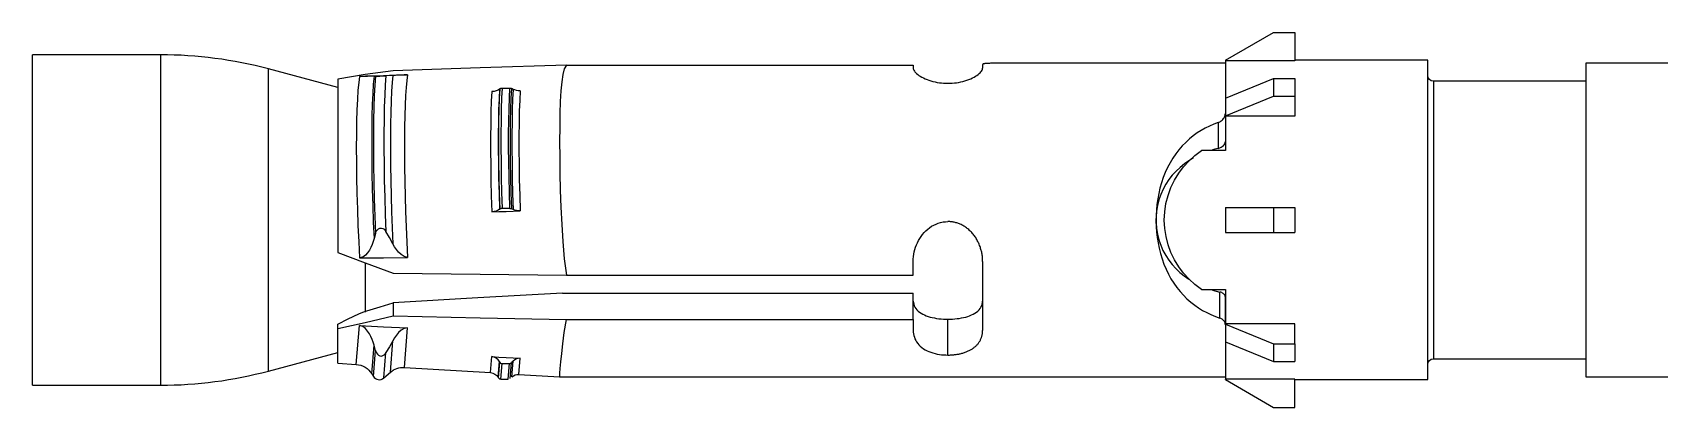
# Model space of a CAD drawing. Header units: millimetres. Extents: x 296 to 4896, y 152 to 3333.
# Drawn here: x 1529.2 to 1587.9, y 1834.7 to 1848.2 of the extents above; entities that cross this region are included whole.
import ezdxf

# ---------------------------------------------------------------- set-up
doc = ezdxf.new("R2010")
doc.units = ezdxf.units.MM
doc.linetypes.add('DASHED', pattern=[0.25, 0.15625, -0.09375])
doc.layers.add('1', color=1, linetype='DASHED')

# ---------------------------------------------------------------- blocks, each defined once
blk = doc.blocks.new('HSL-3 M8-40')
at = {"layer": '1', "color": 3, "linetype": 'Continuous'}
for p, q in [((-69, 5.75), (-67.268, 6.75)), ((-67.268, 6.75), (-66.5, 6.75)), ((-66.5, 6.75), (-66.5, 5.732)), ((-107.381, 5.95), (-112, 5.95)), ((-112, -5.95), (-112, 5.95)), ((-101, 4.769), (-103.499, 5.439)), ((-80.25, 5.574), (-80.25, 5.465)), ((-77.75, 5.6), (-77.75, 5.465)), ((-69, 5.75), (-69, 5.732)), ((-69, 5.732), (-69, 4.372)), ((-66.5, 5.732), (-69, 5.732)), ((-69, 5.643), (-69, 4.441)), ((-61.7, 5.75), (-66.5, 5.75)), ((-61.7, -5.75), (-61.7, 5.75)), ((-44, 5.65), (-56, 5.65)), ((-56, 5.65), (-56, -5.65)), ((-101, 5.071), (-101, -1.169)), ((-95.167, 4.716), (-95.157, 4.725)), ((-69, 4.384), (-67.268, 5.091)), ((-67.268, 5.091), (-67.268, 4.455)), ((-67.268, 5.091), (-66.5, 5.091)), ((-66.5, 5.091), (-66.5, 4.455)), ((-56, 5), (-61.5, 5)), ((-69, 3.748), (-67.268, 4.455)), ((-69, 4.384), (-69, 3.748)), ((-67.268, 4.455), (-66.5, 4.455)), ((-66.5, 4.455), (-66.5, 3.735)), ((-69, 3.748), (-69, 3.735)), ((-69, 3.735), (-69, 2.5)), ((-66.5, 3.735), (-69, 3.735)), ((-69, 2.5), (-69.858, 2.5)), ((-95.167, 0.386), (-95.157, 0.395)), ((-69, 0.45), (-69, 0)), ((-69, 0.45), (-67.268, 0.45)), ((-69, 0), (-69, -0.45)), ((-67.268, 0.45), (-67.268, -0.45)), ((-67.268, 0.45), (-66.5, 0.45)), ((-66.5, 0.45), (-66.5, -0.45)), ((-69, -0.45), (-67.268, -0.45)), ((-67.268, -0.45), (-66.5, -0.45)), ((-100, -3.32), (-100, -1.547)), ((-80.25, -1.987), (-80.25, -1.49)), ((-77.75, -1.49), (-77.75, -3.975)), ((-69.858, -2.5), (-69, -2.5)), ((-69, -2.5), (-69, -3.735)), ((-99, -2.978), (-99, -3.455)), ((-101, -3.902), (-101, -3.747)), ((-101, -5.161), (-101, -3.902)), ((-80.25, -3.587), (-80.25, -3.975)), ((-69, -3.748), (-69, -3.735)), ((-66.5, -3.735), (-69, -3.735)), ((-69, -3.748), (-67.268, -4.455)), ((-69, -3.748), (-69, -4.384)), ((-66.5, -4.455), (-66.5, -3.735)), ((-69, -4.372), (-69, -5.732)), ((-69, -4.384), (-67.268, -5.091)), ((-69, -4.443), (-69, -5.65)), ((-67.268, -4.455), (-67.268, -5.091)), ((-67.268, -4.455), (-66.5, -4.455)), ((-66.5, -4.455), (-66.5, -5.091)), ((-103.499, -5.439), (-101, -4.769)), ((-101, -5.161), (-100.328, -5.202)), ((-95.167, -5.102), (-95.157, -5.12)), ((-67.268, -5.091), (-66.5, -5.091)), ((-61.5, -5), (-56, -5)), ((-99.774, -5.535), (-99.713, -5.634)), ((-99.334, -5.69), (-99.099, -5.482)), ((-98.593, -5.308), (-95.489, -5.498)), ((-95.117, -5.728), (-94.849, -5.728)), ((-94.467, -5.56), (-93, -5.65)), ((-93, -5.65), (-69, -5.65)), ((-69, -5.75), (-69, -5.732)), ((-66.5, -5.732), (-69, -5.732)), ((-69, -5.75), (-67.268, -6.75)), ((-66.5, -6.75), (-66.5, -5.732)), ((-66.5, -5.75), (-61.7, -5.75)), ((-56, -5.65), (-44, -5.65)), ((-112, -5.95), (-107.381, -5.95)), ((-67.268, -6.75), (-66.5, -6.75))]:
    blk.add_line(p, q, dxfattribs=at)
at = {"layer": '1', "color": 1, "linetype": 'Continuous'}
for p, q in [((-107.381, -5.95), (-107.381, 5.95)), ((-103.499, -5.439), (-103.499, 5.439)), ((-61.5, 5), (-61.5, -5)), ((-100.328, -5.202), (-100.214, -3.805)), ((-98.593, -5.308), (-98.477, -3.878)), ((-99.774, -5.535), (-99.69, -4.509)), ((-99.099, -5.482), (-99.007, -4.35)), ((-99.713, -5.634), (-99.637, -4.695)), ((-99.334, -5.69), (-99.26, -4.777)), ((-95.489, -5.498), (-95.442, -4.92)), ((-95.212, -5.664), (-95.167, -5.102)), ((-95.203, -5.68), (-95.157, -5.12)), ((-95.117, -5.728), (-95.072, -5.172)), ((-94.849, -5.728), (-94.804, -5.17)), ((-94.783, -5.703), (-94.737, -5.141)), ((-94.72, -5.647), (-94.674, -5.079)), ((-94.467, -5.56), (-94.42, -4.98))]:
    blk.add_line(p, q, dxfattribs=at)
at = {"layer": '1', "color": 3, "linetype": 'Continuous'}
for points in [[(-99, 5.368, 0), (-100.004, 5.235, 0), (-101, 5.071, 0)], [(-92.753, 5.574, 0), (-95.861, 5.475, 0), (-99, 5.368, 0)], [(-92.753, 5.574, 0), (-92.83, 5.439, 0), (-92.883, 5.239, 0), (-92.923, 4.974, 0), (-92.953, 4.648, 0), (-92.974, 4.268, 0), (-92.989, 3.833, 0), (-92.997, 3.349, 0), (-93, 2.825, 0), (-92.997, 2.267, 0), (-92.989, 1.685, 0), (-92.974, 1.08, 0), (-92.953, 0.461, 0), (-92.924, -0.159, 0), (-92.884, -0.78, 0), (-92.83, -1.393, 0), (-92.753, -1.987, 0)], [(-92.753, 5.574, 0), (-86.501, 5.574, 0), (-80.25, 5.574, 0)], [(-80.25, 5.465, 0), (-80.248, 5.441, 0), (-80.24, 5.416, 0), (-80.228, 5.39, 0), (-80.211, 5.363, 0), (-80.189, 5.334, 0), (-80.162, 5.305, 0), (-80.128, 5.273, 0), (-80.089, 5.241, 0), (-80.045, 5.209, 0), (-79.996, 5.178, 0), (-79.943, 5.147, 0), (-79.884, 5.116, 0), (-79.821, 5.087, 0), (-79.755, 5.06, 0), (-79.686, 5.034, 0), (-79.614, 5.011, 0), (-79.539, 4.99, 0), (-79.46, 4.971, 0), (-79.386, 4.956, 0), (-79.31, 4.944, 0), (-79.234, 4.934, 0), (-79.157, 4.927, 0), (-79.079, 4.923, 0), (-79, 4.922, 0)], [(-79, 4.922, 0), (-78.921, 4.923, 0), (-78.843, 4.928, 0), (-78.766, 4.934, 0), (-78.69, 4.944, 0), (-78.615, 4.956, 0), (-78.54, 4.971, 0), (-78.462, 4.99, 0), (-78.386, 5.011, 0), (-78.314, 5.034, 0), (-78.245, 5.06, 0), (-78.179, 5.087, 0), (-78.116, 5.116, 0), (-78.058, 5.147, 0), (-78.004, 5.178, 0), (-77.955, 5.209, 0), (-77.911, 5.241, 0), (-77.872, 5.273, 0), (-77.838, 5.305, 0), (-77.811, 5.335, 0), (-77.789, 5.363, 0), (-77.772, 5.39, 0), (-77.76, 5.416, 0), (-77.752, 5.441, 0), (-77.75, 5.465, 0)], [(-77.35, 5.643, 0), (-77.388, 5.642, 0), (-77.425, 5.642, 0), (-77.461, 5.642, 0), (-77.496, 5.641, 0), (-77.53, 5.64, 0), (-77.561, 5.639, 0), (-77.591, 5.637, 0), (-77.618, 5.635, 0), (-77.643, 5.633, 0), (-77.665, 5.631, 0), (-77.685, 5.628, 0), (-77.702, 5.625, 0), (-77.717, 5.621, 0), (-77.729, 5.618, 0), (-77.738, 5.614, 0), (-77.745, 5.609, 0), (-77.748, 5.605, 0), (-77.75, 5.6, 0)], [(-69, 5.643, 0), (-73.175, 5.643, 0), (-77.35, 5.643, 0)], [(-100.214, 5.17, 0), (-99.346, 5.199, 0), (-98.477, 5.228, 0)], [(-99.69, 5.182, 0), (-99.722, 5.181, 0), (-99.76, 5.181, 0), (-99.805, 5.18, 0), (-99.858, 5.179, 0), (-99.92, 5.178, 0), (-99.997, 5.176, 0), (-100.094, 5.173, 0), (-100.214, 5.17, 0)], [(-99.637, 5.182, 0), (-99.664, 5.182, 0), (-99.69, 5.182, 0)], [(-99.637, 5.182, 0), (-99.62, 5.182, 0), (-99.598, 5.182, 0), (-99.569, 5.183, 0), (-99.53, 5.184, 0), (-99.482, 5.185, 0), (-99.426, 5.187, 0), (-99.372, 5.189, 0), (-99.327, 5.191, 0), (-99.29, 5.193, 0), (-99.26, 5.194, 0)], [(-99.007, 5.206, 0), (-99.13, 5.2, 0), (-99.26, 5.194, 0)], [(-98.477, 5.228, 0), (-98.606, 5.223, 0), (-98.714, 5.219, 0), (-98.803, 5.215, 0), (-98.88, 5.212, 0), (-98.947, 5.209, 0), (-99.007, 5.206, 0)], [(-95.167, 4.716, 0), (-95.216, 4.681, 0), (-95.281, 4.653, 0), (-95.358, 4.633, 0), (-95.442, 4.625, 0)], [(-95.157, 4.725, 0), (-95.175, 4.375, 0), (-95.188, 3.983, 0), (-95.197, 3.552, 0), (-95.202, 3.085, 0), (-95.202, 2.588, 0), (-95.197, 2.065, 0), (-95.188, 1.522, 0), (-95.175, 0.963, 0), (-95.157, 0.395, 0)], [(-95.157, 4.725, 0), (-95.152, 4.729, 0), (-95.145, 4.734, 0), (-95.138, 4.737, 0), (-95.13, 4.741, 0), (-95.122, 4.744, 0), (-95.113, 4.746, 0), (-95.103, 4.748, 0), (-95.093, 4.75, 0), (-95.083, 4.751, 0), (-95.072, 4.751, 0)], [(-95.072, 4.751, 0), (-95.005, 4.751, 0), (-94.938, 4.75, 0), (-94.871, 4.75, 0), (-94.804, 4.75, 0)], [(-94.804, 4.75, 0), (-94.791, 4.749, 0), (-94.779, 4.748, 0), (-94.768, 4.746, 0), (-94.757, 4.743, 0), (-94.747, 4.74, 0), (-94.737, 4.736, 0)], [(-94.737, 4.736, 0), (-94.755, 4.387, 0), (-94.769, 3.994, 0), (-94.778, 3.563, 0), (-94.782, 3.096, 0), (-94.782, 2.599, 0), (-94.778, 2.077, 0), (-94.769, 1.533, 0), (-94.755, 0.974, 0), (-94.737, 0.406, 0)], [(-94.674, 4.705, 0), (-94.706, 4.72, 0), (-94.737, 4.736, 0)], [(-94.42, 4.655, 0), (-94.49, 4.657, 0), (-94.557, 4.666, 0), (-94.619, 4.683, 0), (-94.674, 4.705, 0)], [(-69.256, 3.512, 0), (-69.217, 3.528, 0), (-69.18, 3.547, 0), (-69.147, 3.57, 0), (-69.116, 3.595, 0), (-69.089, 3.622, 0), (-69.066, 3.65, 0), (-69.046, 3.68, 0), (-69.029, 3.712, 0), (-69.016, 3.744, 0), (-69.007, 3.776, 0), (-69.002, 3.808, 0), (-69, 3.841, 0)], [(-69.256, 3.512, 0), (-69.417, 3.452, 0), (-69.573, 3.384, 0), (-69.725, 3.308, 0), (-69.872, 3.225, 0), (-70.015, 3.133, 0), (-70.155, 3.032, 0), (-70.295, 2.918, 0), (-70.429, 2.796, 0), (-70.555, 2.665, 0), (-70.675, 2.526, 0), (-70.788, 2.379, 0), (-70.894, 2.222, 0), (-70.992, 2.058, 0), (-71.082, 1.888, 0), (-71.164, 1.711, 0), (-71.236, 1.528, 0), (-71.301, 1.338, 0), (-71.357, 1.142, 0), (-71.402, 0.951, 0), (-71.438, 0.758, 0), (-71.466, 0.562, 0), (-71.486, 0.365, 0), (-71.497, 0.165, 0), (-71.5, -0.036, 0), (-71.494, -0.237, 0), (-71.48, -0.436, 0), (-71.457, -0.633, 0), (-71.426, -0.828, 0), (-71.387, -1.02, 0), (-71.339, -1.209, 0), (-71.28, -1.403, 0), (-71.212, -1.591, 0), (-71.136, -1.772, 0), (-71.052, -1.947, 0), (-70.959, -2.115, 0), (-70.858, -2.277, 0), (-70.75, -2.43, 0), (-70.634, -2.575, 0), (-70.512, -2.711, 0), (-70.383, -2.838, 0), (-70.248, -2.958, 0), (-70.105, -3.068, 0), (-69.964, -3.166, 0), (-69.819, -3.255, 0), (-69.67, -3.336, 0), (-69.517, -3.409, 0), (-69.359, -3.474, 0), (-69.198, -3.532, 0)], [(-69.858, -2.5, 0), (-70.094, -2.327, 0), (-70.309, -2.134, 0), (-70.505, -1.92, 0), (-70.681, -1.686, 0), (-70.834, -1.436, 0), (-70.962, -1.171, 0), (-71.065, -0.891, 0), (-71.139, -0.6, 0), (-71.185, -0.305, 0), (-71.2, -0.004, 0), (-71.185, 0.299, 0), (-71.14, 0.596, 0), (-71.066, 0.886, 0), (-70.964, 1.167, 0), (-70.835, 1.434, 0), (-70.682, 1.685, 0), (-70.506, 1.919, 0), (-70.309, 2.133, 0), (-70.094, 2.327, 0), (-69.858, 2.5, 0)], [(-69.256, 2.58, 0), (-69.32, 2.563, 0), (-69.383, 2.545, 0), (-69.446, 2.526, 0), (-69.509, 2.507, 0)], [(-69.256, 2.58, 0), (-69.203, 2.596, 0), (-69.154, 2.618, 0), (-69.109, 2.645, 0), (-69.07, 2.677, 0), (-69.039, 2.711, 0), (-69.017, 2.748, 0), (-69.004, 2.785, 0), (-69, 2.821, 0)], [(-70.143, 2.233, 0), (-70.314, 2.131, 0), (-70.478, 2.017, 0), (-70.633, 1.893, 0), (-70.778, 1.757, 0), (-70.913, 1.61, 0), (-71.036, 1.453, 0), (-71.147, 1.285, 0), (-71.244, 1.106, 0), (-71.327, 0.92, 0), (-71.394, 0.725, 0), (-71.446, 0.524, 0), (-71.48, 0.318, 0), (-71.498, 0.109, 0), (-71.498, -0.1, 0), (-71.481, -0.309, 0), (-71.447, -0.515, 0), (-71.397, -0.716, 0), (-71.33, -0.911, 0), (-71.248, -1.099, 0), (-71.151, -1.277, 0), (-71.041, -1.446, 0), (-70.918, -1.604, 0), (-70.784, -1.751, 0), (-70.639, -1.887, 0), (-70.484, -2.012, 0), (-70.321, -2.126, 0)], [(-95.167, 0.386, 0), (-95.216, 0.351, 0), (-95.281, 0.323, 0), (-95.358, 0.303, 0), (-95.442, 0.295, 0)], [(-95.442, 0.295, 0), (-95.187, 0.302, 0), (-94.931, 0.31, 0), (-94.676, 0.318, 0), (-94.42, 0.325, 0)], [(-95.157, 0.395, 0), (-95.152, 0.399, 0), (-95.145, 0.403, 0), (-95.138, 0.407, 0), (-95.13, 0.411, 0), (-95.122, 0.414, 0), (-95.113, 0.416, 0), (-95.103, 0.418, 0), (-95.093, 0.42, 0), (-95.083, 0.421, 0), (-95.072, 0.421, 0)], [(-95.072, 0.421, 0), (-95.005, 0.421, 0), (-94.938, 0.42, 0), (-94.871, 0.42, 0), (-94.804, 0.42, 0)], [(-94.804, 0.42, 0), (-94.791, 0.419, 0), (-94.779, 0.418, 0), (-94.768, 0.416, 0), (-94.757, 0.413, 0), (-94.747, 0.41, 0), (-94.737, 0.406, 0)], [(-94.674, 0.375, 0), (-94.706, 0.39, 0), (-94.737, 0.406, 0)], [(-94.42, 0.325, 0), (-94.49, 0.327, 0), (-94.557, 0.336, 0), (-94.619, 0.353, 0), (-94.674, 0.375, 0)], [(-99.637, -0.487, 0), (-99.664, -0.579, 0), (-99.69, -0.672, 0)], [(-99.637, -0.487, 0), (-99.62, -0.44, 0), (-99.598, -0.395, 0), (-99.569, -0.353, 0), (-99.53, -0.317, 0), (-99.482, -0.293, 0), (-99.426, -0.289, 0), (-99.372, -0.305, 0), (-99.327, -0.336, 0), (-99.29, -0.374, 0), (-99.26, -0.417, 0)], [(-99.007, -0.856, 0), (-99.13, -0.635, 0), (-99.26, -0.417, 0)], [(-80.25, -1.49, 0), (-80.248, -1.405, 0), (-80.241, -1.32, 0), (-80.229, -1.234, 0), (-80.213, -1.149, 0), (-80.192, -1.065, 0), (-80.166, -0.982, 0), (-80.136, -0.9, 0), (-80.101, -0.819, 0), (-80.062, -0.741, 0), (-80.018, -0.665, 0), (-79.969, -0.591, 0), (-79.916, -0.521, 0), (-79.859, -0.454, 0), (-79.797, -0.39, 0), (-79.731, -0.331, 0), (-79.661, -0.277, 0), (-79.587, -0.228, 0), (-79.51, -0.184, 0), (-79.43, -0.147, 0), (-79.348, -0.115, 0), (-79.263, -0.09, 0), (-79.176, -0.072, 0), (-79.088, -0.063, 0), (-79, -0.058, 0)], [(-77.75, -1.49, 0), (-77.75, -1.453, 0), (-77.752, -1.417, 0), (-77.754, -1.38, 0), (-77.757, -1.344, 0), (-77.76, -1.308, 0), (-77.765, -1.271, 0), (-77.77, -1.235, 0), (-77.777, -1.2, 0), (-77.784, -1.164, 0), (-77.792, -1.128, 0), (-77.801, -1.093, 0), (-77.81, -1.057, 0), (-77.821, -1.022, 0), (-77.832, -0.987, 0), (-77.844, -0.95, 0), (-77.858, -0.913, 0), (-77.873, -0.876, 0), (-77.889, -0.84, 0), (-77.905, -0.805, 0), (-77.923, -0.77, 0), (-77.941, -0.735, 0), (-77.96, -0.701, 0), (-77.98, -0.668, 0), (-78, -0.636, 0), (-78.022, -0.604, 0), (-78.044, -0.572, 0), (-78.067, -0.542, 0), (-78.091, -0.511, 0), (-78.116, -0.482, 0), (-78.142, -0.453, 0), (-78.168, -0.425, 0), (-78.194, -0.399, 0), (-78.222, -0.373, 0), (-78.249, -0.348, 0), (-78.278, -0.324, 0), (-78.306, -0.301, 0), (-78.336, -0.279, 0), (-78.366, -0.258, 0), (-78.396, -0.238, 0), (-78.427, -0.219, 0), (-78.459, -0.201, 0), (-78.491, -0.183, 0), (-78.523, -0.167, 0), (-78.555, -0.153, 0), (-78.586, -0.14, 0), (-78.617, -0.127, 0), (-78.648, -0.116, 0), (-78.679, -0.106, 0), (-78.71, -0.097, 0), (-78.742, -0.089, 0), (-78.774, -0.082, 0), (-78.806, -0.075, 0), (-78.838, -0.07, 0), (-78.87, -0.066, 0), (-78.902, -0.062, 0), (-78.935, -0.06, 0), (-78.967, -0.058, 0), (-79, -0.058, 0)], [(-101, -1.169, 0), (-100.004, -1.545, 0), (-99, -1.914, 0)], [(-99.69, -0.672, 0), (-99.722, -0.778, 0), (-99.76, -0.882, 0), (-99.805, -0.985, 0), (-99.858, -1.084, 0), (-99.92, -1.179, 0), (-99.997, -1.265, 0), (-100.094, -1.335, 0), (-100.214, -1.365, 0)], [(-98.477, -1.35, 0), (-98.606, -1.319, 0), (-98.714, -1.247, 0), (-98.803, -1.159, 0), (-98.88, -1.063, 0), (-98.947, -0.961, 0), (-99.007, -0.856, 0)], [(-100.214, -1.365, 0), (-99.346, -1.357, 0), (-98.477, -1.35, 0)], [(-99, -1.914, 0), (-95.861, -1.952, 0), (-92.753, -1.987, 0)], [(-92.753, -1.987, 0), (-86.501, -1.987, 0), (-80.25, -1.987, 0)], [(-92.897, -2.635, 0), (-95.948, -2.808, 0), (-99, -2.978, 0)], [(-92.897, -2.635, 0), (-86.573, -2.635, 0), (-80.25, -2.635, 0)], [(-80.25, -3.587, 0), (-80.25, -3.111, 0), (-80.25, -2.635, 0)], [(-80.25, -2.919, 0), (-80.246, -2.977, 0), (-80.235, -3.034, 0), (-80.217, -3.088, 0), (-80.191, -3.14, 0), (-80.159, -3.19, 0), (-80.12, -3.236, 0), (-80.076, -3.279, 0), (-80.026, -3.319, 0), (-79.971, -3.356, 0), (-79.911, -3.39, 0), (-79.848, -3.42, 0), (-79.782, -3.448, 0), (-79.712, -3.473, 0), (-79.639, -3.494, 0), (-79.564, -3.513, 0), (-79.487, -3.529, 0), (-79.408, -3.543, 0), (-79.328, -3.554, 0), (-79.247, -3.562, 0), (-79.165, -3.567, 0), (-79.083, -3.57, 0), (-79, -3.572, 0)], [(-79, -3.572, 0), (-78.917, -3.571, 0), (-78.835, -3.568, 0), (-78.753, -3.562, 0), (-78.672, -3.553, 0), (-78.592, -3.542, 0), (-78.513, -3.529, 0), (-78.436, -3.513, 0), (-78.361, -3.494, 0), (-78.289, -3.473, 0), (-78.219, -3.448, 0), (-78.152, -3.421, 0), (-78.089, -3.39, 0), (-78.029, -3.356, 0), (-77.974, -3.319, 0), (-77.925, -3.279, 0), (-77.88, -3.236, 0), (-77.842, -3.19, 0), (-77.809, -3.14, 0), (-77.783, -3.088, 0), (-77.765, -3.034, 0), (-77.754, -2.977, 0), (-77.75, -2.919, 0)], [(-69.459, -2.522, 0), (-69.329, -2.559, 0), (-69.198, -2.594, 0)], [(-69, -2.777, 0), (-69.002, -2.754, 0), (-69.009, -2.731, 0), (-69.02, -2.709, 0), (-69.035, -2.687, 0), (-69.054, -2.667, 0), (-69.077, -2.648, 0), (-69.103, -2.631, 0), (-69.132, -2.616, 0), (-69.163, -2.604, 0), (-69.197, -2.594, 0)], [(-69, -3.69, 0), (-69, -3.234, 0), (-69, -2.777, 0)], [(-101, -3.747, 0), (-100.617, -3.564, 0), (-100.234, -3.38, 0)], [(-101, -3.902, 0), (-100.004, -3.689, 0), (-99, -3.455, 0)], [(-100.234, -3.38, 0), (-100.093, -3.318, 0), (-99.949, -3.269, 0)], [(-99.949, -3.269, 0), (-99.472, -3.125, 0), (-99, -2.978, 0)], [(-99, -3.455, 0), (-95.861, -3.523, 0), (-92.753, -3.587, 0)], [(-100.214, -3.805, 0), (-99.346, -3.842, 0), (-98.477, -3.878, 0)], [(-99.69, -4.509, 0), (-99.722, -4.403, 0), (-99.76, -4.299, 0), (-99.805, -4.196, 0), (-99.858, -4.095, 0), (-99.92, -3.999, 0), (-99.997, -3.911, 0), (-100.094, -3.839, 0), (-100.214, -3.805, 0)], [(-98.477, -3.878, 0), (-98.606, -3.905, 0), (-98.714, -3.972, 0), (-98.803, -4.056, 0), (-98.88, -4.149, 0), (-98.947, -4.248, 0), (-99.007, -4.35, 0)], [(-93, -5.65, 0), (-92.997, -5.615, 0), (-92.989, -5.513, 0), (-92.974, -5.343, 0), (-92.953, -5.107, 0), (-92.924, -4.812, 0), (-92.884, -4.456, 0), (-92.83, -4.046, 0), (-92.753, -3.587, 0)], [(-92.753, -3.587, 0), (-86.501, -3.587, 0), (-80.25, -3.587, 0)], [(-80.25, -3.975, 0), (-80.248, -4.039, 0), (-80.24, -4.102, 0), (-80.228, -4.163, 0), (-80.211, -4.222, 0), (-80.189, -4.28, 0), (-80.162, -4.336, 0), (-80.128, -4.393, 0), (-80.089, -4.448, 0), (-80.045, -4.499, 0), (-79.996, -4.547, 0), (-79.943, -4.592, 0), (-79.884, -4.634, 0), (-79.821, -4.673, 0), (-79.755, -4.707, 0), (-79.686, -4.739, 0), (-79.614, -4.766, 0), (-79.539, -4.79, 0), (-79.46, -4.811, 0), (-79.386, -4.827, 0), (-79.31, -4.841, 0), (-79.234, -4.851, 0), (-79.157, -4.858, 0), (-79.079, -4.862, 0), (-79, -4.864, 0)], [(-79, -4.864, 0), (-78.969, -4.864, 0), (-78.939, -4.863, 0), (-78.908, -4.862, 0), (-78.878, -4.86, 0), (-78.848, -4.858, 0), (-78.818, -4.856, 0), (-78.788, -4.853, 0), (-78.758, -4.85, 0), (-78.729, -4.846, 0), (-78.699, -4.842, 0), (-78.67, -4.837, 0), (-78.641, -4.832, 0), (-78.612, -4.827, 0), (-78.583, -4.821, 0), (-78.554, -4.815, 0), (-78.524, -4.807, 0), (-78.494, -4.799, 0), (-78.464, -4.791, 0), (-78.434, -4.782, 0), (-78.405, -4.773, 0), (-78.376, -4.763, 0), (-78.348, -4.752, 0), (-78.321, -4.741, 0), (-78.293, -4.73, 0), (-78.267, -4.718, 0), (-78.24, -4.705, 0), (-78.215, -4.692, 0), (-78.189, -4.679, 0), (-78.164, -4.664, 0), (-78.14, -4.649, 0), (-78.116, -4.634, 0), (-78.093, -4.618, 0), (-78.07, -4.602, 0), (-78.049, -4.585, 0), (-78.028, -4.568, 0), (-78.007, -4.55, 0), (-77.988, -4.532, 0), (-77.969, -4.513, 0), (-77.951, -4.494, 0), (-77.933, -4.475, 0), (-77.916, -4.455, 0), (-77.901, -4.434, 0), (-77.885, -4.413, 0), (-77.871, -4.392, 0), (-77.857, -4.37, 0), (-77.844, -4.347, 0), (-77.832, -4.325, 0), (-77.822, -4.303, 0), (-77.812, -4.282, 0), (-77.803, -4.26, 0), (-77.794, -4.237, 0), (-77.787, -4.215, 0), (-77.78, -4.192, 0), (-77.773, -4.169, 0), (-77.768, -4.145, 0), (-77.763, -4.122, 0), (-77.759, -4.098, 0), (-77.756, -4.074, 0), (-77.753, -4.049, 0), (-77.751, -4.025, 0), (-77.75, -4, 0), (-77.75, -3.975, 0)], [(-69, -3.781, 0), (-69.002, -3.756, 0), (-69.005, -3.731, 0), (-69.012, -3.706, 0), (-69.022, -3.682, 0), (-69.035, -3.658, 0), (-69.05, -3.635, 0), (-69.068, -3.614, 0), (-69.089, -3.593, 0), (-69.113, -3.574, 0), (-69.139, -3.558, 0), (-69.168, -3.545, 0), (-69.197, -3.532, 0)], [(-99.637, -4.695, 0), (-99.664, -4.602, 0), (-99.69, -4.509, 0)], [(-99.007, -4.35, 0), (-99.13, -4.565, 0), (-99.26, -4.777, 0)], [(-99.637, -4.695, 0), (-99.62, -4.742, 0), (-99.598, -4.788, 0), (-99.569, -4.83, 0), (-99.53, -4.867, 0), (-99.482, -4.892, 0), (-99.426, -4.899, 0), (-99.372, -4.884, 0), (-99.327, -4.855, 0), (-99.29, -4.818, 0), (-99.26, -4.777, 0)], [(-95.167, -5.102, 0), (-95.216, -5.032, 0), (-95.281, -4.975, 0), (-95.358, -4.937, 0), (-95.442, -4.92, 0)], [(-95.442, -4.92, 0), (-95.187, -4.935, 0), (-94.931, -4.95, 0), (-94.676, -4.965, 0), (-94.42, -4.98, 0)], [(-95.157, -5.12, 0), (-95.152, -5.129, 0), (-95.145, -5.137, 0), (-95.138, -5.145, 0), (-95.13, -5.152, 0), (-95.122, -5.158, 0), (-95.113, -5.163, 0), (-95.103, -5.167, 0), (-95.093, -5.17, 0), (-95.083, -5.171, 0), (-95.072, -5.172, 0)], [(-95.072, -5.172, 0), (-95.005, -5.171, 0), (-94.938, -5.171, 0), (-94.871, -5.17, 0), (-94.804, -5.17, 0)], [(-94.804, -5.17, 0), (-94.791, -5.169, 0), (-94.779, -5.166, 0), (-94.768, -5.162, 0), (-94.757, -5.156, 0), (-94.747, -5.149, 0), (-94.737, -5.141, 0)], [(-94.674, -5.079, 0), (-94.706, -5.11, 0), (-94.737, -5.141, 0)], [(-94.42, -4.98, 0), (-94.49, -4.984, 0), (-94.557, -5.003, 0), (-94.619, -5.035, 0), (-94.674, -5.079, 0)]]:
    blk.add_polyline3d(points, dxfattribs=at)
at = {"layer": '1', "color": 1, "linetype": 'Continuous'}
for points in [[(-100.214, 5.17, 0), (-100.243, 4.948, 0), (-100.269, 4.672, 0), (-100.29, 4.345, 0), (-100.306, 3.97, 0), (-100.318, 3.552, 0), (-100.325, 3.094, 0), (-100.328, 2.601, 0), (-100.325, 2.078, 0), (-100.318, 1.531, 0), (-100.306, 0.966, 0), (-100.29, 0.387, 0), (-100.269, -0.198, 0), (-100.243, -0.784, 0), (-100.214, -1.365, 0)], [(-99.69, 5.182, 0), (-99.715, 4.892, 0), (-99.736, 4.552, 0), (-99.752, 4.166, 0), (-99.764, 3.737, 0), (-99.771, 3.269, 0), (-99.774, 2.767, 0), (-99.771, 2.236, 0), (-99.764, 1.681, 0), (-99.752, 1.107, 0), (-99.736, 0.519, 0), (-99.715, -0.076, 0), (-99.69, -0.672, 0)], [(-99.637, 5.182, 0), (-99.662, 4.86, 0), (-99.682, 4.485, 0), (-99.697, 4.061, 0), (-99.707, 3.593, 0), (-99.713, 3.084, 0), (-99.713, 2.541, 0), (-99.707, 1.969, 0), (-99.697, 1.374, 0), (-99.682, 0.762, 0), (-99.662, 0.14, 0), (-99.637, -0.487, 0)], [(-99.26, 5.194, 0), (-99.284, 4.872, 0), (-99.304, 4.498, 0), (-99.319, 4.077, 0), (-99.329, 3.613, 0), (-99.334, 3.11, 0), (-99.334, 2.573, 0), (-99.329, 2.008, 0), (-99.319, 1.421, 0), (-99.304, 0.817, 0), (-99.284, 0.202, 0), (-99.26, -0.417, 0)], [(-99.007, 5.206, 0), (-99.033, 4.946, 0), (-99.055, 4.638, 0), (-99.072, 4.285, 0), (-99.085, 3.889, 0), (-99.094, 3.455, 0), (-99.099, 2.987, 0), (-99.099, 2.489, 0), (-99.094, 1.965, 0), (-99.085, 1.421, 0), (-99.072, 0.862, 0), (-99.055, 0.292, 0), (-99.033, -0.282, 0), (-99.007, -0.856, 0)], [(-98.477, 5.228, 0), (-98.505, 5.026, 0), (-98.529, 4.775, 0), (-98.55, 4.478, 0), (-98.567, 4.138, 0), (-98.579, 3.758, 0), (-98.588, 3.34, 0), (-98.592, 2.89, 0), (-98.592, 2.411, 0), (-98.588, 1.908, 0), (-98.579, 1.385, 0), (-98.567, 0.848, 0), (-98.55, 0.3, 0), (-98.529, -0.252, 0), (-98.505, -0.803, 0), (-98.477, -1.35, 0)], [(-95.167, 4.716, 0), (-95.184, 4.367, 0), (-95.198, 3.975, 0), (-95.207, 3.544, 0), (-95.212, 3.077, 0), (-95.212, 2.58, 0), (-95.207, 2.057, 0), (-95.198, 1.514, 0), (-95.184, 0.955, 0), (-95.167, 0.386, 0)], [(-95.072, 4.751, 0), (-95.09, 4.4, 0), (-95.103, 4.007, 0), (-95.112, 3.575, 0), (-95.117, 3.109, 0), (-95.117, 2.612, 0), (-95.112, 2.09, 0), (-95.103, 1.547, 0), (-95.09, 0.989, 0), (-95.072, 0.421, 0)], [(-94.804, 4.75, 0), (-94.821, 4.4, 0), (-94.835, 4.007, 0), (-94.844, 3.575, 0), (-94.849, 3.109, 0), (-94.849, 2.612, 0), (-94.844, 2.09, 0), (-94.835, 1.547, 0), (-94.821, 0.988, 0), (-94.804, 0.42, 0)], [(-94.674, 4.705, 0), (-94.692, 4.357, 0), (-94.706, 3.966, 0), (-94.715, 3.535, 0), (-94.72, 3.069, 0), (-94.72, 2.571, 0), (-94.715, 2.048, 0), (-94.706, 1.504, 0), (-94.692, 0.944, 0), (-94.674, 0.375, 0)], [(-95.442, 4.625, 0), (-95.461, 4.28, 0), (-95.475, 3.891, 0), (-95.484, 3.461, 0), (-95.489, 2.994, 0), (-95.489, 2.496, 0), (-95.484, 1.972, 0), (-95.475, 1.426, 0), (-95.461, 0.866, 0), (-95.442, 0.295, 0)], [(-94.42, 4.655, 0), (-94.438, 4.311, 0), (-94.452, 3.922, 0), (-94.462, 3.492, 0), (-94.466, 3.026, 0), (-94.466, 2.527, 0), (-94.462, 2.003, 0), (-94.452, 1.457, 0), (-94.438, 0.896, 0), (-94.42, 0.325, 0)], [(-69.256, 3.512, 0), (-69.256, 3.046, 0), (-69.256, 2.58, 0)], [(-69.198, -3.532, 0), (-69.198, -3.063, 0), (-69.198, -2.594, 0)], [(-79, -4.864, 0), (-79, -4.218, 0), (-79, -3.572, 0)]]:
    blk.add_polyline3d(points, dxfattribs=at)
at = {"layer": '1', "color": 3, "linetype": 'Continuous'}
for centre, radius, start, end in [((-107.381, -9.05), 15, 75, 90), ((-107.381, 9.05), 15, 270, 285), ((-99.5, -5.503), 0.25, 211.5, 311.5), ((-95.117, -5.628), 0.1, 211.5, 270)]:
    blk.add_arc(centre, radius, start, end, dxfattribs=at)
at = {"layer": '1', "color": 3, "linetype": 'Continuous', "extrusion": (0, 0, -1)}
for centre, radius, start, end in [((61.5, 5.2), 0.2, 270, 0), ((100.371, -5.901), 0.7, 93.5, 148.5), ((61.5, -5.2), 0.2, 0, 90), ((98.636, -6.007), 0.7, 48.5, 93.5), ((95.511, -5.847), 0.35, 93.5, 148.5), ((94.488, -5.91), 0.35, 48.5, 93.5)]:
    blk.add_arc(centre, radius, start, end, dxfattribs=at)

msp = doc.modelspace()

# ---------------------------------------------------------------- block references
msp.add_blockref('HSL-3 M8-40', (1641.242, 1841.441))

doc.saveas('drawing.dxf')
